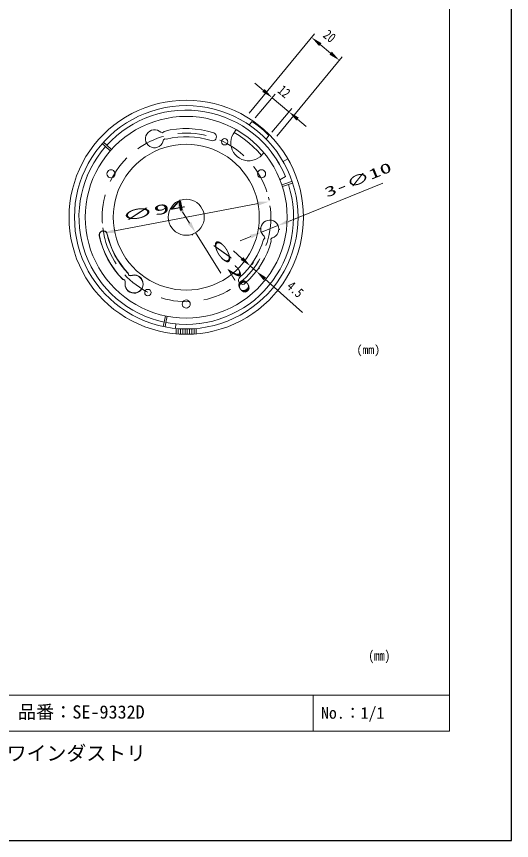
# Model space of a CAD drawing. Units: millimetres on the paper. Extents: x -105 to 105, y -148 to 148.
# Drawn here: x -4.2 to 105, y -148.5 to 33.4 of the extents above; entities that cross this region are included whole.
import ezdxf
from ezdxf.enums import TextEntityAlignment as Align

# ---------------------------------------------------------------- set-up
doc = ezdxf.new("R2010")
doc.units = ezdxf.units.MM
doc.linetypes.add('USER1', pattern=[9.525, 6.35, -3.175])
for name, color, linetype, lineweight in [('0-0_0', 7, 'USER1', 18), ('0-1_外形線', 7, 'Continuous', 18), ('0-5_AM_5', 3, 'Continuous', 18), ('0-6_レイヤー_1', 7, 'Continuous', 18)]:
    doc.layers.add(name, color=color, linetype=linetype, lineweight=lineweight)
doc.layers.add('0-2_枠', color=7, linetype='Continuous')
doc.layers.add('0-3_レイヤー_1_0', color=7, linetype='Continuous')
doc.styles.add('ＭＳ ゴシック', font='')
doc.styles.get('ＭＳ ゴシック').set_extended_font_data('MS Gothic')

# ---------------------------------------------------------------- blocks, each defined once
blk = doc.blocks.new('U59')
at = {"layer": '0-5_AM_5', "color": 7, "style": 'ＭＳ ゴシック', "width": 0.8}
blk.add_text('4.5', height=2.199, rotation=318.252, dxfattribs=at).set_placement((159.797, 121.583), align=Align.BOTTOM_LEFT)
blk = doc.blocks.new('U60')
at = {"layer": '0-5_AM_5', "color": 7, "style": 'ＭＳ ゴシック', "width": 1.75}
blk.add_text('3-∅10', height=2.199, rotation=22.033, dxfattribs=at).set_placement((169.508, 141.325), align=Align.BOTTOM_LEFT)
blk = doc.blocks.new('U61')
at = {"layer": '0-5_AM_5', "color": 7, "style": 'ＭＳ ゴシック', "width": 0.8}
blk.add_text('12', height=2.199, rotation=319.942, dxfattribs=at).set_placement((157.802, 164.807), align=Align.BOTTOM_LEFT)
blk = doc.blocks.new('U62')
at = {"layer": '0-5_AM_5', "color": 7, "style": 'ＭＳ ゴシック', "width": 0.8}
blk.add_text('20', height=2.199, rotation=320.474, dxfattribs=at).set_placement((167.826, 177.023), align=Align.BOTTOM_LEFT)
blk = doc.blocks.new('U63')
at = {"layer": '0-5_AM_5', "color": 7, "style": 'ＭＳ ゴシック', "width": 2.4}
blk.add_text('∅20', height=2.199, rotation=302.123, dxfattribs=at).set_placement((142.812, 132.087), align=Align.BOTTOM_LEFT)
blk = doc.blocks.new('U64')
at = {"layer": '0-5_AM_5', "color": 7, "style": 'ＭＳ ゴシック', "width": 2.4}
blk.add_text('∅94', height=2.199, rotation=10.797, dxfattribs=at).set_placement((124.314, 135.968), align=Align.BOTTOM_LEFT)

msp = doc.modelspace()

# ---------------------------------------------------------------- linework, layer by layer
at = {"layer": '0-0_0'}
msp.add_circle((33.29, -10.923), 18.601, dxfattribs=at)
at = {"layer": '0-1_外形線'}
for p, q in [((-93.341, -116.38), (91.344, -116.38)), ((61.252, -116.382), (61.252, -124.322))]:
    msp.add_line(p, q, dxfattribs=at)
msp.add_lwpolyline([(-93.397, 131.706), (91.343, 131.706), (91.343, -124.336), (-93.397, -124.336)], close=True, dxfattribs=at)
at = {"layer": '0-2_枠'}
msp.add_lwpolyline([(-105, -148.5), (105, -148.5), (105, 148.5), (-105, 148.5)], close=True, dxfattribs=at)
at = {"layer": '0-5_AM_5'}
for p, q in [((47.081, 12.105), (61.518, 29.602)), ((62.81, 27.24), (65.096, 25.354)), ((53.223, 7.036), (67.661, 24.534)), ((50.272, 17.128), (48.359, 18.737)), ((48.422, 11.042), (52.829, 16.284)), ((52.186, 15.519), (55.892, 12.402)), ((52.128, 7.926), (56.536, 13.168)), ((57.806, 10.794), (59.719, 9.185)), ((55.785, -11.784), (76.616, -3.354)), ((31.742, -7.127), (31.914, -7.019)), ((51.5, -7.116), (51.367, -6.419)), ((17.481, -13.899), (49.099, -7.87)), ((32.396, -9.668), (33.957, -12.153)), ((49.801, -14.206), (53.468, -12.722)), ((14.812, -13.249), (15.213, -15.35)), ((35.286, -14.27), (40.9, -23.211)), ((49.511, -13.487), (49.426, -13.279)), ((53.782, -13.499), (53.843, -13.649)), ((34.723, -14.624), (34.439, -14.802)), ((47.484, -15.144), (45.167, -16.081)), ((45.532, -19.988), (43.667, -18.324)), ((47.397, -21.653), (48.696, -22.812)), ((47.7, -21.314), (48.063, -20.907)), ((49.26, -22.18), (49.361, -22.066)), ((50.561, -24.477), (58.885, -31.906))]:
    msp.add_line(p, q, dxfattribs=at)
at = {"layer": '0-5_AM_5', "color": 7}
for points in [[(63.075, 27.561), (62.545, 26.918), (60.882, 28.831)], [(65.361, 25.675), (64.831, 25.032), (67.024, 23.763)], [(50.541, 17.447), (50.004, 16.809), (52.186, 15.519)], [(58.074, 11.112), (57.538, 10.475), (55.892, 12.402)], [(32.749, -9.446), (32.043, -9.889), (31.067, -7.55)], [(49.021, -7.46), (49.177, -8.279), (51.555, -7.401)], [(34.31, -11.932), (33.604, -12.375), (35.286, -14.27)], [(55.629, -11.398), (55.942, -12.17), (53.468, -12.722)], [(17.403, -13.49), (17.559, -14.309), (15.025, -14.368)], [(47.328, -14.757), (47.64, -15.53), (49.801, -14.206)], [(45.809, -19.678), (45.254, -20.299), (47.397, -21.653)], [(50.838, -24.166), (50.283, -24.788), (48.696, -22.812)]]:
    msp.add_solid(points, dxfattribs=at)
at = {"layer": '0-6_レイヤー_1'}
for p, q in [((47.778, 10.277), (47.147, 9.513)), ((44.225, 8.498), (43.565, 7.499)), ((15.707, 5.03), (14.972, 5.69)), ((51.485, 7.16), (50.843, 6.397)), ((15.443, 4.729), (14.708, 5.39)), ((16.48, 3.807), (15.443, 4.729)), ((16.754, 4.099), (15.707, 5.03)), ((50.363, 3.372), (49.542, 2.478)), ((55.632, 2.045), (54.596, 1.452)), ((55.134, -1.902), (53.917, -2.609)), ((54.322, -3.692), (55.642, -3.259)), ((54.444, -4.069), (55.764, -3.636)), ((55.642, -3.259), (56.585, -2.939)), ((55.764, -3.636), (56.708, -3.325)), ((37.164, -11.502), (37.211, -10.881)), ((20.59, -23.664), (20.44, -23.25)), ((19.666, -24.72), (19.242, -24.579)), ((19.789, -25.124), (19.666, -24.72)), ((20.958, -23.767), (20.59, -23.664)), ((28.641, -32.67), (28.368, -34.026)), ((29.037, -32.745), (28.764, -34.111)), ((28.368, -34.026), (28.171, -35.006)), ((28.764, -34.111), (28.565, -35.083)), ((30.961, -34.423), (30.856, -35.411)), ((31.008, -35.431), (31.008, -36.646)), ((31.48, -35.468), (31.48, -36.646)), ((31.998, -35.496), (31.998, -36.702)), ((32.479, -35.525), (32.479, -36.702)), ((32.997, -35.535), (32.997, -36.721)), ((33.469, -35.535), (33.469, -36.721)), ((33.987, -35.525), (33.987, -36.702)), ((34.468, -35.496), (34.468, -36.702)), ((34.986, -35.468), (34.986, -36.646)), ((35.458, -35.431), (35.458, -36.646))]:
    msp.add_line(p, q, dxfattribs=at)
for points in [[(59.091, -10.881), (59.045, -9.317), (58.904, -7.762), (58.668, -6.216), (58.338, -4.691), (57.923, -3.184), (57.415, -1.714), (56.812, -0.272), (56.133, 1.13), (55.359, 2.497), (54.521, 3.807), (53.586, 5.068), (52.587, 6.265), (51.522, 7.405), (50.382, 8.47), (49.185, 9.469), (47.921, 10.39), (46.61, 11.239), (45.253, 12.011), (43.847, 12.69), (42.405, 13.292), (40.926, 13.801), (39.426, 14.216), (37.9, 14.547), (36.353, 14.781), (34.798, 14.924), (33.233, 14.97), (31.677, 14.924), (30.122, 14.781), (28.575, 14.547), (27.048, 14.216), (25.54, 13.801), (24.06, 13.292), (22.617, 12.69), (21.212, 12.011), (19.855, 11.239), (18.544, 10.39), (17.292, 9.469), (16.085, 8.47), (14.952, 7.405)], [(57.895, -10.881), (57.848, -9.325), (57.707, -7.791), (57.462, -6.254), (57.122, -4.748), (56.688, -3.259), (56.17, -1.798), (55.548, -0.376), (54.85, 0.999), (54.058, 2.336), (53.191, 3.618), (52.239, 4.843), (51.211, 6.001), (50.118, 7.094), (48.958, 8.122), (47.732, 9.072), (46.451, 9.938), (45.122, 10.73), (43.735, 11.427), (42.311, 12.049), (40.86, 12.567), (39.37, 13.001), (37.852, 13.341), (36.324, 13.585), (34.779, 13.727), (33.233, 13.783), (31.687, 13.727), (30.141, 13.585), (28.614, 13.341), (27.096, 13.001), (25.615, 12.567), (24.153, 12.049), (22.731, 11.427), (21.354, 10.73), (20.015, 9.938), (18.734, 9.072), (17.508, 8.122), (16.348, 7.094), (15.255, 6.001), (14.227, 4.843)], [(55.143, -1.902), (54.53, -0.546), (53.842, 0.773), (53.059, 2.045), (52.21, 3.269), (51.278, 4.437), (50.279, 5.54), (49.213, 6.585), (48.081, 7.555), (46.893, 8.451), (45.649, 9.27), (44.356, 10.015), (43.018, 10.664), (41.642, 11.239), (40.229, 11.729), (38.796, 12.125), (37.334, 12.426), (35.863, 12.633), (34.374, 12.756), (32.885, 12.785), (31.394, 12.709), (29.915, 12.549), (28.444, 12.294), (26.992, 11.945), (25.568, 11.513), (24.173, 10.986), (22.815, 10.373), (21.505, 9.676), (20.232, 8.893), (19.007, 8.036), (17.847, 7.103), (16.745, 6.095), (15.707, 5.03)], [(52.531, 0.255), (51.758, 1.498), (50.909, 2.686), (49.985, 3.807), (48.987, 4.871), (47.921, 5.869), (46.79, 6.792), (45.602, 7.641), (44.367, 8.413), (43.075, 9.101), (41.746, 9.705), (40.388, 10.212), (38.983, 10.636), (37.57, 10.966), (36.127, 11.202), (34.675, 11.343), (33.214, 11.389), (31.762, 11.343), (30.31, 11.202), (28.867, 10.957), (27.454, 10.626), (26.058, 10.203), (24.691, 9.685), (23.362, 9.082), (22.07, 8.395), (20.835, 7.621), (19.648, 6.774), (18.526, 5.851), (17.462, 4.852)], [(51.485, 7.16), (50.325, 8.253), (49.109, 9.27), (47.836, 10.222)], [(14.952, 7.405), (13.879, 6.265), (12.879, 5.068), (11.955, 3.807), (11.106, 2.497), (10.333, 1.13), (9.654, -0.272), (9.051, -1.714), (8.542, -3.184), (8.127, -4.691), (7.798, -6.216), (7.562, -7.762), (7.42, -9.317), (7.373, -10.881), (7.42, -12.434), (7.562, -13.989), (7.798, -15.534), (8.127, -17.06), (8.542, -18.568), (9.051, -20.046), (9.654, -21.487), (10.333, -22.892), (11.106, -24.248), (11.955, -25.558), (12.879, -26.82), (13.879, -28.016), (14.952, -29.157), (16.085, -30.221), (17.292, -31.22), (18.544, -32.152), (19.855, -33), (21.212, -33.764), (22.617, -34.451), (24.06, -35.044), (25.54, -35.552), (27.048, -35.977), (28.575, -36.297), (30.122, -36.532), (31.677, -36.675), (33.233, -36.721)], [(27.614, 7.876), (27.264, 8.149), (26.86, 8.338), (26.426, 8.433), (25.983, 8.423), (25.558, 8.319), (25.163, 8.13), (24.814, 7.848), (24.541, 7.499), (24.352, 7.103), (24.248, 6.671), (24.248, 6.228), (24.352, 5.793), (24.541, 5.399), (24.814, 5.05), (25.163, 4.777), (25.558, 4.578), (25.992, 4.475), (26.435, 4.475), (26.86, 4.57), (27.264, 4.757), (27.614, 5.022), (27.897, 5.37), (28.094, 5.766), (28.198, 6.189)], [(27.614, 7.876), (28.018, 7.791), (28.358, 8.084)], [(39.285, 7.753), (37.956, 8.13), (36.598, 8.413), (35.232, 8.601), (33.846, 8.695), (32.459, 8.686), (31.083, 8.582), (29.707, 8.385), (28.358, 8.084)], [(38.729, 6.048), (39.012, 6.001), (39.285, 6.048), (39.539, 6.17), (39.737, 6.378), (39.861, 6.622), (39.907, 6.896), (39.861, 7.179), (39.737, 7.425), (39.539, 7.621), (39.285, 7.753)], [(43.565, 7.499), (43.31, 6.943), (43.142, 6.359), (43.065, 5.756), (43.084, 5.144), (43.197, 4.551), (43.395, 3.977), (43.687, 3.439), (44.056, 2.949), (44.489, 2.526), (44.979, 2.177), (45.526, 1.894), (46.102, 1.706), (46.705, 1.612), (47.309, 1.602), (47.911, 1.697), (48.496, 1.875), (49.043, 2.139), (49.542, 2.478)], [(49.816, 2.779), (48.949, 3.769), (48.014, 4.702), (47.035, 5.577), (45.998, 6.397), (44.913, 7.152), (43.781, 7.828)], [(28.198, 6.189), (28.481, 6.463), (28.906, 6.388)], [(38.729, 6.048), (37.532, 6.388), (36.315, 6.651), (35.089, 6.821), (33.846, 6.906), (32.601, 6.906), (31.357, 6.821), (30.122, 6.642), (28.906, 6.388)], [(14.227, 4.843), (13.274, 3.618), (12.408, 2.336), (11.615, 0.999), (10.918, -0.376), (10.305, -1.798), (9.778, -3.259), (9.343, -4.748), (9.004, -6.254), (8.759, -7.791), (8.618, -9.325), (8.569, -10.881), (8.618, -12.425), (8.759, -13.971), (9.004, -15.497), (9.343, -17.004), (9.778, -18.492), (10.305, -19.953), (10.918, -21.375), (11.615, -22.751), (12.408, -24.088), (13.274, -25.369), (14.227, -26.594), (15.255, -27.754), (16.348, -28.845), (17.508, -29.873), (18.734, -30.823), (20.015, -31.692), (21.354, -32.481), (22.731, -33.189), (24.153, -33.802), (25.615, -34.328), (27.096, -34.762), (28.614, -35.091), (30.141, -35.336), (31.687, -35.486), (33.233, -35.535), (34.779, -35.486), (36.324, -35.336), (37.852, -35.091)], [(15.443, 4.729), (14.492, 3.581), (13.623, 2.365), (12.822, 1.102), (12.106, -0.206), (11.473, -1.563), (10.926, -2.958), (10.474, -4.38), (10.107, -5.831), (9.834, -7.29), (9.654, -8.78), (9.569, -10.268), (9.579, -11.766), (9.683, -13.254), (9.881, -14.734), (10.172, -16.202), (10.549, -17.644), (11.031, -19.067), (11.587, -20.452), (12.238, -21.798), (12.964, -23.099), (13.775, -24.351), (14.67, -25.549), (15.631, -26.698), (16.669, -27.771), (17.763, -28.79), (18.931, -29.721), (20.147, -30.589), (21.42, -31.379), (22.731, -32.086), (24.098, -32.698), (25.493, -33.235), (26.916, -33.678), (28.368, -34.036)], [(17.462, 4.852), (16.499, 3.825), (15.603, 2.742)], [(49.344, -10.881), (49.298, -9.674), (49.165, -8.479), (48.939, -7.29), (48.628, -6.133), (48.232, -4.993), (47.751, -3.89), (47.185, -2.825), (46.545, -1.808), (45.827, -0.839), (45.045, 0.076), (44.198, 0.933), (43.283, 1.714), (42.311, 2.431), (41.294, 3.072), (40.229, 3.637), (39.124, 4.118), (37.984, 4.513), (36.816, 4.823), (35.636, 5.05), (34.439, 5.183), (33.233, 5.229), (32.027, 5.183), (30.828, 5.05), (29.65, 4.823), (28.481, 4.513), (27.35, 4.118), (26.247, 3.637), (25.181, 3.072), (24.153, 2.431), (23.192, 1.714), (22.278, 0.933), (21.42, 0.076), (20.638, -0.839), (19.921, -1.808), (19.281, -2.825), (18.714, -3.89), (18.233, -4.993), (17.838, -6.133), (17.527, -7.29)], [(15.603, 2.742), (14.736, 1.527), (13.944, 0.255)], [(53.728, 0.951), (52.945, 2.224), (52.078, 3.448)], [(13.944, 0.255), (13.256, -1.026), (12.653, -2.355), (12.135, -3.721), (11.709, -5.115), (11.38, -6.537), (11.145, -7.978), (11.002, -9.429), (10.955, -10.881), (11.002, -12.34), (11.145, -13.791), (11.389, -15.232), (11.719, -16.645), (12.143, -18.05), (12.653, -19.406), (13.256, -20.734), (13.944, -22.025), (14.718, -23.26), (15.565, -24.446), (16.499, -25.576), (17.489, -26.631), (18.554, -27.63), (19.685, -28.554), (20.874, -29.401), (22.108, -30.173), (23.399, -30.861), (24.729, -31.456), (26.096, -31.974), (27.492, -32.397)], [(12.738, 0.951), (12.031, -0.367), (11.408, -1.723)], [(53.842, -2.42), (53.229, -1.064), (52.531, 0.255)], [(54.746, -5.096), (54.34, -3.739), (53.842, -2.42)], [(28.764, -34.111), (30.226, -34.347), (31.705, -34.488), (33.187, -34.536), (34.675, -34.498), (36.146, -34.357), (37.616, -34.13), (39.068, -33.81), (40.491, -33.396), (41.887, -32.896), (43.254, -32.312), (44.575, -31.643), (45.856, -30.889), (47.09, -30.06), (48.27, -29.157), (49.382, -28.177), (50.439, -27.131), (51.418, -26.02), (52.333, -24.852), (53.171, -23.626), (53.935, -22.355), (54.614, -21.035), (55.209, -19.679), (55.718, -18.285), (56.141, -16.862), (56.472, -15.411), (56.708, -13.951), (56.849, -12.472), (56.905, -10.983), (56.868, -9.504), (56.736, -8.026), (56.51, -6.556), (56.189, -5.115), (55.783, -3.683)], [(50.863, -24.493), (51.721, -23.306), (52.493, -22.063), (53.191, -20.772), (53.793, -19.444), (54.312, -18.078), (54.746, -16.674), (55.076, -15.251), (55.321, -13.801), (55.462, -12.35), (55.511, -10.881), (55.462, -9.42), (55.321, -7.961), (55.085, -6.519), (54.746, -5.096)], [(37.211, -10.881), (37.164, -10.258), (37.013, -9.646), (36.777, -9.072), (36.456, -8.545), (36.051, -8.064), (35.57, -7.659), (35.043, -7.339), (34.468, -7.093), (33.855, -6.952), (33.233, -6.904), (32.611, -6.952), (32.007, -7.093), (31.433, -7.339), (30.895, -7.659), (30.424, -8.064), (30.018, -8.545), (29.687, -9.072), (29.453, -9.646), (29.302, -10.258), (29.254, -10.881), (29.302, -11.502), (29.453, -12.106), (29.687, -12.679), (30.018, -13.217), (30.424, -13.688), (30.895, -14.092), (31.433, -14.423), (32.007, -14.659), (32.611, -14.809), (33.233, -14.855), (33.855, -14.809), (34.468, -14.659), (35.043, -14.423), (35.57, -14.092), (36.051, -13.688), (36.456, -13.217), (36.777, -12.679), (37.013, -12.106), (37.164, -11.502)], [(17.527, -7.29), (17.301, -8.479), (17.168, -9.674), (17.122, -10.881), (17.168, -12.077), (17.301, -13.273), (17.527, -14.461), (17.838, -15.628), (18.233, -16.758), (18.714, -17.86), (19.281, -18.925), (19.921, -19.953), (20.638, -20.923), (21.42, -21.827), (22.278, -22.685), (23.192, -23.467), (24.153, -24.182), (25.181, -24.823), (26.247, -25.388), (27.35, -25.868), (28.481, -26.265), (29.65, -26.575), (30.828, -26.801), (32.027, -26.933), (33.233, -26.98), (34.439, -26.933), (35.636, -26.801), (36.816, -26.575), (37.984, -26.265), (39.124, -25.868), (40.229, -25.388), (41.294, -24.823), (42.311, -24.182), (43.283, -23.467), (44.198, -22.685), (45.045, -21.827), (45.827, -20.923), (46.545, -19.953), (47.185, -18.925), (47.751, -17.86)], [(33.233, -36.721), (34.798, -36.675), (36.353, -36.532), (37.9, -36.297), (39.426, -35.977), (40.926, -35.552), (42.405, -35.044), (43.847, -34.451), (45.253, -33.764), (46.61, -33), (47.921, -32.152), (49.185, -31.22), (50.382, -30.221), (51.522, -29.157), (52.587, -28.016), (53.586, -26.82), (54.521, -25.558), (55.359, -24.248), (56.133, -22.892), (56.812, -21.487), (57.415, -20.046), (57.923, -18.568), (58.338, -17.06), (58.668, -15.534), (58.904, -13.989), (59.045, -12.434), (59.091, -10.881)], [(37.852, -35.091), (39.37, -34.762), (40.86, -34.328), (42.311, -33.802), (43.735, -33.189), (45.122, -32.481), (46.451, -31.692), (47.732, -30.823), (48.958, -29.873), (50.118, -28.845), (51.211, -27.754), (52.239, -26.594), (53.191, -25.369), (54.058, -24.088), (54.85, -22.751), (55.548, -21.375), (56.17, -19.953), (56.688, -18.492), (57.122, -17.004), (57.462, -15.497), (57.707, -13.971), (57.848, -12.425), (57.895, -10.881)], [(47.751, -17.86), (48.232, -16.758), (48.628, -15.628), (48.939, -14.461), (49.165, -13.273), (49.298, -12.077), (49.344, -10.881)], [(52.197, -15.422), (52.609, -15.256), (52.975, -14.999), (53.274, -14.672), (53.486, -14.283), (53.61, -13.863), (53.643, -13.427), (53.574, -12.983), (53.407, -12.572), (53.159, -12.21), (52.837, -11.904), (52.453, -11.683), (52.025, -11.555), (51.589, -11.522), (51.151, -11.584), (50.739, -11.75), (50.37, -11.993), (50.063, -12.317), (49.842, -12.7), (49.711, -13.115), (49.671, -13.56), (49.726, -13.995), (49.886, -14.414), (50.13, -14.783), (50.445, -15.084)], [(15.811, -14.638), (15.711, -14.37), (15.533, -14.157), (15.3, -13.998), (15.022, -13.93), (14.748, -13.945), (14.488, -14.042), (14.266, -14.224), (14.115, -14.454), (14.044, -14.724), (14.056, -15.009)], [(15.82, -14.583), (15.716, -14.319), (15.547, -14.102), (15.312, -13.951), (15.038, -13.876), (14.755, -13.895), (14.5, -13.989), (14.284, -14.168), (14.123, -14.403), (14.057, -14.677), (14.067, -14.95)], [(14.056, -15.009), (14.394, -16.349), (14.829, -17.667), (15.349, -18.944), (15.96, -20.191), (16.661, -21.387), (17.439, -22.527), (18.298, -23.62), (19.233, -24.638)], [(14.067, -14.95), (14.406, -16.297), (14.84, -17.607), (15.358, -18.888), (15.971, -20.131), (16.669, -21.328), (17.451, -22.468), (18.309, -23.56), (19.242, -24.579)], [(15.811, -14.638), (16.115, -15.845), (16.496, -17.03), (16.962, -18.177), (17.51, -19.296), (18.132, -20.374), (18.828, -21.41), (19.6, -22.389), (20.428, -23.315)], [(15.82, -14.583), (16.122, -15.788), (16.509, -16.966), (16.97, -18.125), (17.517, -19.236), (18.14, -20.32), (18.837, -21.346), (19.609, -22.327), (20.44, -23.25)], [(45.057, -24.134), (45.95, -23.267), (46.786, -22.345), (47.546, -21.368), (48.241, -20.334), (48.864, -19.256), (49.413, -18.136), (49.875, -16.977), (50.263, -15.797)], [(46.256, -25.468), (47.247, -24.505), (48.171, -23.47), (49.017, -22.382), (49.791, -21.228), (50.477, -20.023), (51.075, -18.779), (51.592, -17.49), (52.006, -16.17)], [(50.445, -15.084), (50.54, -15.466), (50.263, -15.797)], [(52.197, -15.422), (51.922, -15.729), (52.006, -16.17)], [(19.789, -25.124), (19.733, -25.558), (19.77, -26.001), (19.911, -26.424), (20.138, -26.801), (20.44, -27.121), (20.807, -27.367), (21.222, -27.526), (21.655, -27.593), (22.098, -27.555), (22.524, -27.423), (22.901, -27.207), (23.231, -26.905), (23.475, -26.538), (23.645, -26.133), (23.711, -25.69), (23.683, -25.247), (23.551, -24.823), (23.334, -24.436), (23.042, -24.116), (22.674, -23.862), (22.268, -23.692), (21.825, -23.617), (21.382, -23.646), (20.958, -23.767)], [(20.954, -23.829), (20.576, -23.72), (20.428, -23.315)], [(19.786, -25.178), (19.657, -24.786), (19.233, -24.638)], [(19.786, -25.178), (19.724, -25.618), (19.763, -26.062), (19.897, -26.485), (20.127, -26.864), (20.43, -27.181), (20.791, -27.428), (21.209, -27.589), (21.649, -27.651), (22.086, -27.617), (22.512, -27.491), (22.896, -27.269), (23.22, -26.962), (23.467, -26.601), (23.633, -26.191), (23.695, -25.751), (23.669, -25.31), (23.542, -24.882), (23.32, -24.499), (23.026, -24.178), (22.662, -23.922), (22.257, -23.751), (21.814, -23.68), (21.373, -23.707), (20.954, -23.829)], [(33.233, -33.141), (34.685, -33.094), (36.127, -32.953), (37.56, -32.717), (38.983, -32.397), (40.37, -31.974), (41.727, -31.464), (43.055, -30.871), (44.339, -30.183), (45.574, -29.421), (46.752, -28.582), (47.873, -27.659), (48.939, -26.669), (49.939, -25.615), (50.863, -24.493)], [(45.057, -24.134), (44.874, -24.355), (44.779, -24.616), (44.758, -24.896), (44.838, -25.172), (44.989, -25.401), (45.202, -25.578), (45.47, -25.68), (45.745, -25.695), (46.014, -25.621), (46.256, -25.468)], [(27.492, -32.397), (28.859, -32.708), (30.244, -32.944)], [(30.244, -32.944), (31.734, -33.094), (33.233, -33.141)], [(33.233, -34.536), (34.722, -34.488), (36.212, -34.347)]]:
    msp.add_lwpolyline(points, dxfattribs=at)
for points in [[(42.415, 5.785), (42.359, 6.048), (42.208, 6.274), (41.982, 6.425), (41.717, 6.473), (41.444, 6.425), (41.218, 6.274), (41.067, 6.048), (41.02, 5.785), (41.067, 5.511), (41.218, 5.286), (41.444, 5.134), (41.717, 5.088), (41.982, 5.134), (42.208, 5.286), (42.359, 5.511)], [(17.517, -1.29), (17.47, -1.017), (17.347, -0.763), (17.149, -0.565), (16.895, -0.442), (16.622, -0.396), (16.348, -0.442), (16.095, -0.565), (15.896, -0.763), (15.773, -1.017), (15.726, -1.29), (15.773, -1.563), (15.896, -1.818), (16.095, -2.015), (16.348, -2.137), (16.622, -2.185), (16.895, -2.137), (17.149, -2.015), (17.347, -1.818), (17.47, -1.563)], [(50.739, -1.29), (50.693, -1.017), (50.57, -0.763), (50.373, -0.565), (50.118, -0.442), (49.844, -0.396), (49.571, -0.442), (49.316, -0.565), (49.119, -0.763), (48.996, -1.017), (48.949, -1.29), (48.996, -1.563), (49.119, -1.818), (49.316, -2.015), (49.571, -2.137), (49.844, -2.185), (50.118, -2.137), (50.373, -2.015), (50.57, -1.818), (50.693, -1.563)], [(25.464, -27.508), (25.408, -27.244), (25.257, -27.017), (25.031, -26.867), (24.766, -26.82), (24.493, -26.867), (24.277, -27.017), (24.126, -27.244), (24.07, -27.508), (24.126, -27.781), (24.277, -28.007), (24.493, -28.158), (24.766, -28.204), (25.031, -28.158), (25.257, -28.007), (25.408, -27.781)], [(34.128, -30.042), (34.082, -29.769), (33.958, -29.524), (33.761, -29.326), (33.506, -29.195), (33.233, -29.147), (32.96, -29.195), (32.705, -29.326), (32.508, -29.524), (32.384, -29.769), (32.338, -30.042), (32.384, -30.325), (32.508, -30.569), (32.705, -30.768), (32.96, -30.899), (33.233, -30.937), (33.506, -30.899), (33.761, -30.768), (33.958, -30.569), (34.082, -30.325)]]:
    msp.add_lwpolyline(points, close=True, dxfattribs=at)

# ---------------------------------------------------------------- block references
at = {"layer": '0-0_0'}
for name in ['U62', 'U61', 'U60', 'U64', 'U63', 'U59']:
    msp.add_blockref(name, (-105, -148.5), dxfattribs=at)

# ---------------------------------------------------------------- texts
at = {"layer": '0-1_外形線', "style": 'ＭＳ ゴシック'}
for s, height, p in [('品番：SE-9332D', 2.933, (-3.9, -122.458)), ('No.：1/1', 2.566, (62.971, -122.373))]:
    msp.add_text(s, height=height, dxfattribs=at).set_placement(p, align=Align.BOTTOM_LEFT)
at = {"layer": '0-2_枠', "style": 'ＭＳ ゴシック', "width": 0.8}
msp.add_text('(mm)', height=2.199, dxfattribs=at).set_placement((73.449, -109.431), align=Align.BOTTOM_LEFT)
at = {"layer": '0-3_レイヤー_1_0', "style": 'ＭＳ ゴシック'}
msp.add_text('株式会社 ダイワインダストリ', height=3.219, dxfattribs=at).set_placement((-34.917, -131.799), align=Align.BOTTOM_LEFT)
at = {"layer": '0-6_レイヤー_1', "style": 'ＭＳ ゴシック'}
msp.add_text('(mm)', height=1.924, dxfattribs=at).set_placement((70.794, -41.655), align=Align.BOTTOM_LEFT)

doc.saveas('drawing.dxf')
